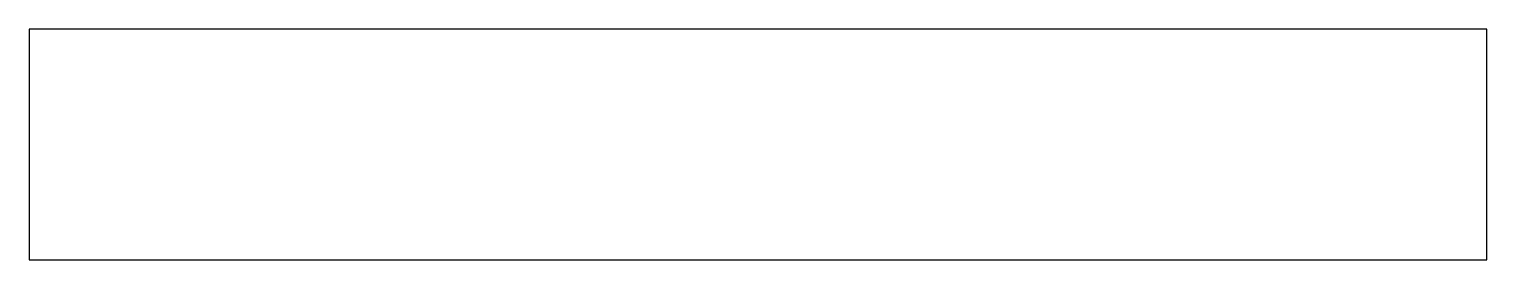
# Model space of a CAD drawing. Header units: metres. Extents: x -18.5 to 13.8, y -1.1 to 46.5.
# Drawn here: x -18.55 to 13.75, y -1.1 to 4 of the extents above.
import ezdxf

# ---------------------------------------------------------------- set-up
doc = ezdxf.new("R2010")
doc.units = ezdxf.units.M

msp = doc.modelspace()

# ---------------------------------------------------------------- linework, layer by layer
for p, q in [((-15.847, 4), (-18.55, 4)), ((-18.55, 4), (-18.55, 3.639)), ((-15.402, 4), (-15.847, 4)), ((-14.862, 4), (-15.402, 4)), ((-14.275, 4), (-14.862, 4)), ((-13.74, 4), (-14.275, 4)), ((-13.385, 4), (-13.74, 4)), ((-0.597, 4), (-13.385, 4)), ((-0.002, 4), (-0.597, 4)), ((11.325, 4), (-0.002, 4)), ((11.485, 4), (11.325, 4)), ((11.763, 4), (11.485, 4)), ((12.096, 4), (11.763, 4)), ((12.415, 4), (12.096, 4)), ((12.677, 4), (12.415, 4)), ((12.869, 4), (12.677, 4)), ((13.75, 4), (12.869, 4)), ((13.75, 0.317), (13.75, 4)), ((-18.55, 3.639), (-18.55, 0.317)), ((-18.55, 0.317), (-18.55, -0.805)), ((13.75, -1.1), (13.75, 0.317)), ((-18.55, -0.805), (-18.55, -0.836)), ((-18.55, -0.836), (-18.55, -0.86)), ((-18.55, -0.86), (-18.55, -0.875)), ((-18.55, -0.875), (-18.55, -1.013)), ((-18.55, -1.013), (-18.55, -1.022)), ((-18.55, -1.022), (-18.55, -1.1)), ((-18.55, -1.1), (-18.439, -1.1)), ((-18.439, -1.1), (-18.191, -1.1)), ((-18.191, -1.1), (-15.693, -1.1)), ((-15.693, -1.1), (-15.373, -1.1)), ((-15.373, -1.1), (-14.95, -1.1)), ((-14.95, -1.1), (-14.429, -1.1)), ((-14.429, -1.1), (-13.842, -1.1)), ((-13.842, -1.1), (-13.262, -1.1)), ((-13.262, -1.1), (-12.793, -1.1)), ((-12.793, -1.1), (-12.534, -1.1)), ((-12.534, -1.1), (-2.471, -1.1)), ((-2.471, -1.1), (-1.587, -1.1)), ((-1.587, -1.1), (10.906, -1.1)), ((10.906, -1.1), (11.039, -1.1)), ((10.906, -1.1), (10.906, -1.1)), ((11.039, -1.1), (11.298, -1.1)), ((11.298, -1.1), (11.636, -1.1)), ((11.636, -1.1), (11.989, -1.1)), ((11.989, -1.1), (12.304, -1.1)), ((12.304, -1.1), (12.552, -1.1)), ((12.552, -1.1), (12.728, -1.1)), ((12.728, -1.1), (12.837, -1.1)), ((12.837, -1.1), (12.891, -1.1)), ((12.891, -1.1), (13.75, -1.1))]:
    msp.add_line(p, q)

doc.saveas('drawing.dxf')
